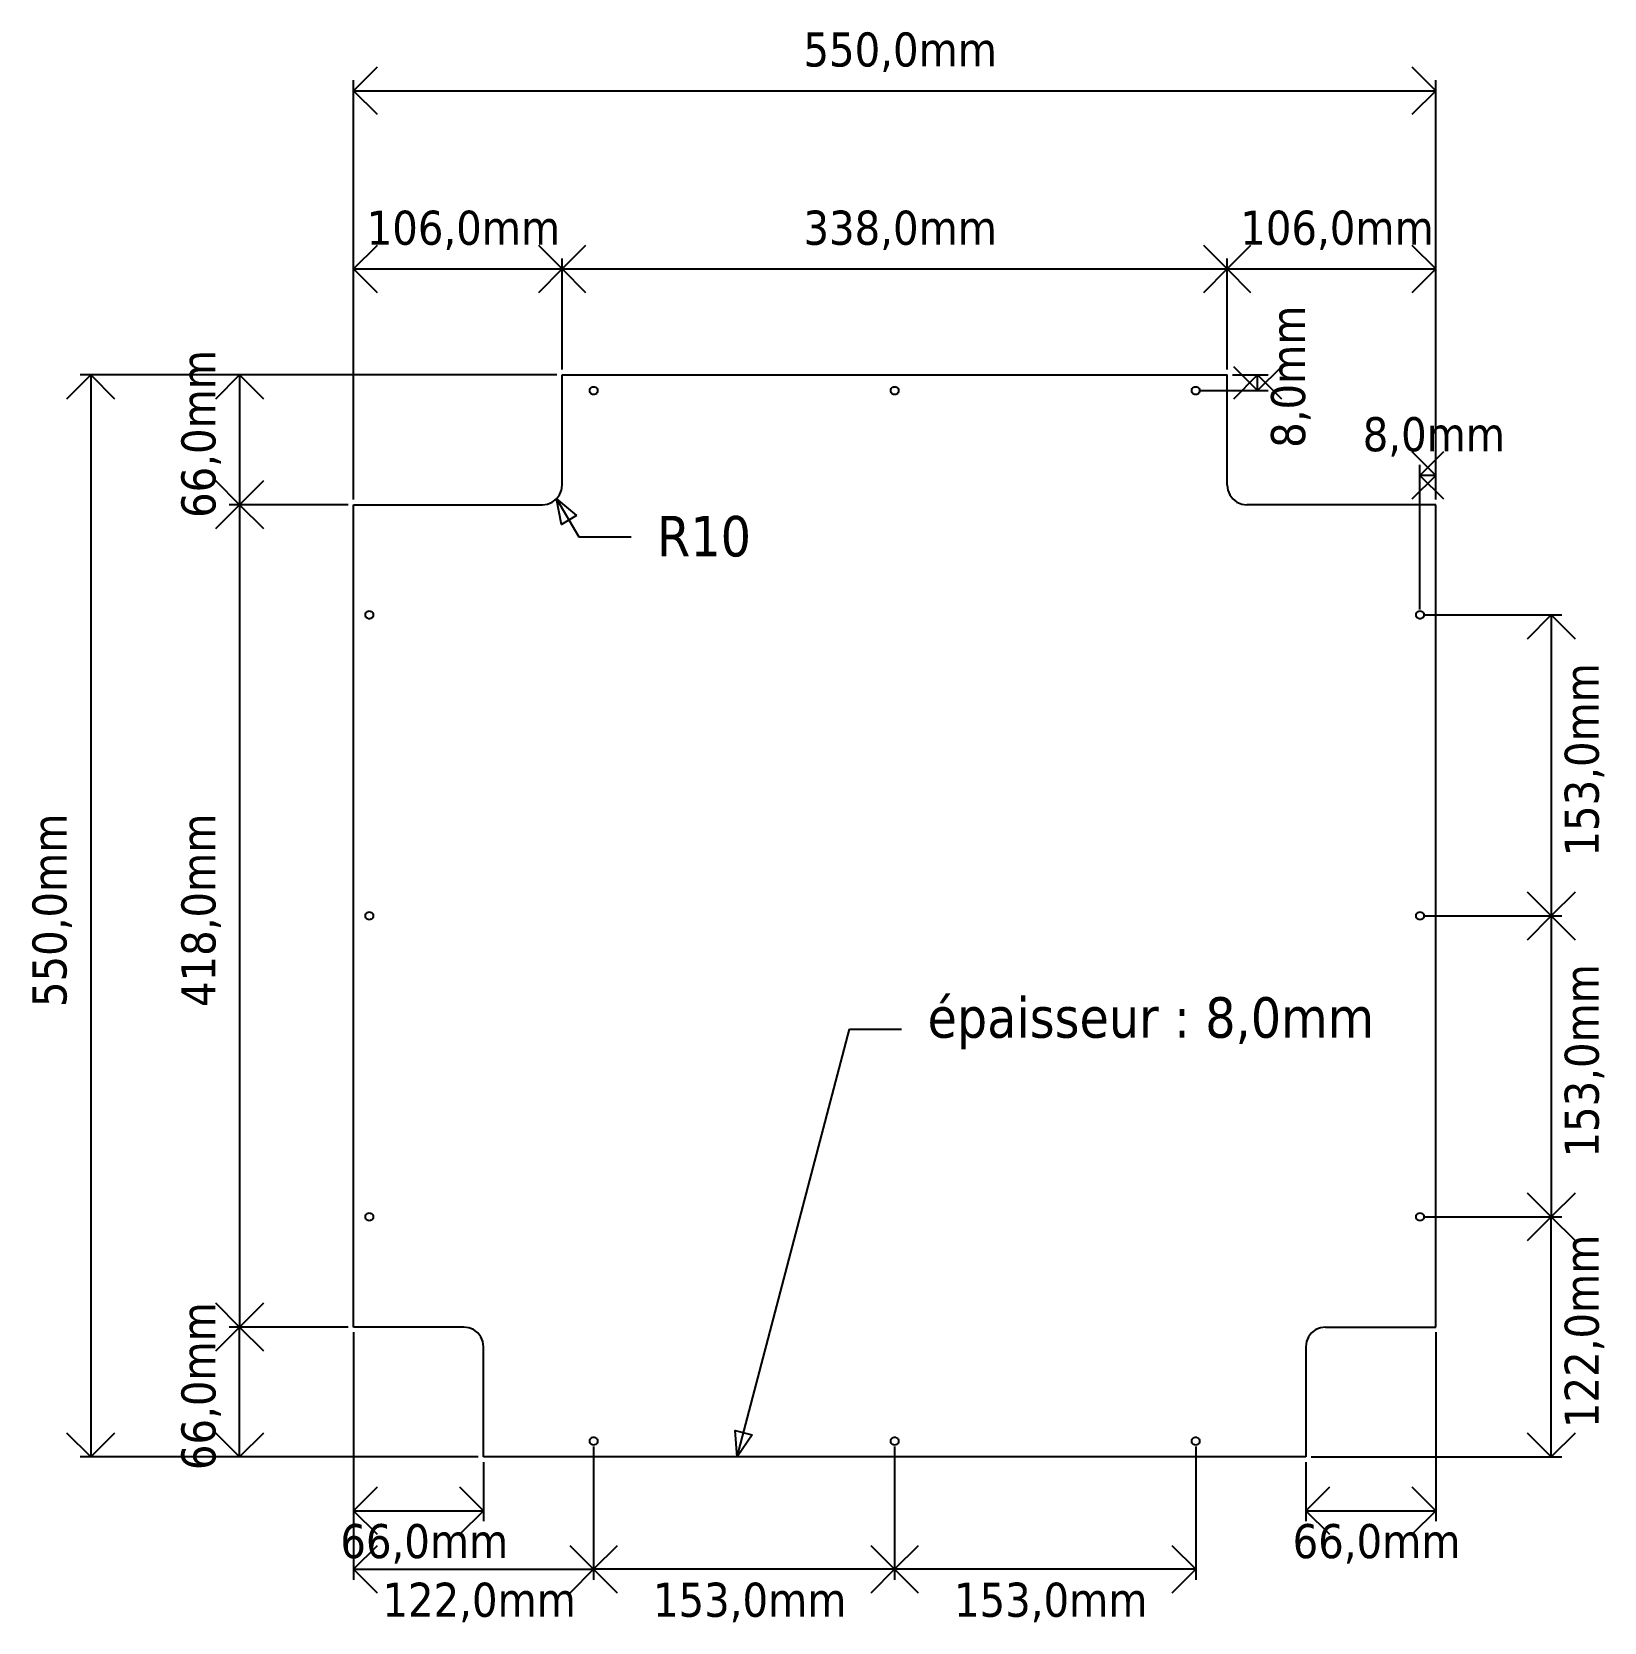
# Model space of a CAD drawing. Extents: x -618 to 182, y -374 to 435.
import ezdxf

# ---------------------------------------------------------------- set-up
doc = ezdxf.new("R2010")
doc.units = 0
doc.header["$MEASUREMENT"] = 0
doc.layers.get('0').update_dxf_attribs({"linetype": 'CONTINUOUS'})
doc.styles.add('TAHOMA', font='Tahoma', dxfattribs={"height": 0.2})

msp = doc.modelspace()

# ---------------------------------------------------------------- linework, layer by layer
at = {"color": 5}
for p, q in [((-454.1, 404.73), (-441.99, 416.84)), ((83.8, 416.84), (95.9, 404.73)), ((-454.1, 196.98), (-454.1, 410.11)), ((-441.99, 392.63), (-454.1, 404.73)), ((-454.1, 404.73), (95.9, 404.73)), ((95.9, 404.73), (83.8, 392.63)), ((95.9, 196.98), (95.9, 410.11)), ((-454.1, 314.14), (-441.99, 326.24)), ((-360.2, 326.24), (-348.1, 314.14)), ((-348.1, 314.14), (-335.99, 326.24)), ((-22.2, 326.24), (-10.1, 314.14)), ((-10.1, 314.14), (2.01, 326.24)), ((83.8, 326.24), (95.9, 314.14)), ((-454.1, 196.98), (-454.1, 319.52)), ((-348.1, 262.98), (-348.1, 319.52)), ((-348.1, 262.98), (-348.1, 319.52)), ((-10.1, 262.98), (-10.1, 319.52)), ((-10.1, 262.98), (-10.1, 319.52)), ((95.9, 196.98), (95.9, 319.52)), ((-441.99, 302.03), (-454.1, 314.14)), ((-454.1, 314.14), (-348.1, 314.14)), ((-348.1, 314.14), (-360.2, 302.03)), ((-335.99, 302.03), (-348.1, 314.14)), ((-348.1, 314.14), (-10.1, 314.14)), ((-10.1, 314.14), (-22.2, 302.03)), ((2.01, 302.03), (-10.1, 314.14)), ((-10.1, 314.14), (95.9, 314.14)), ((95.9, 314.14), (83.8, 302.03)), ((-599.8, 248.18), (-587.7, 260.29)), ((-350.79, 260.29), (-593.08, 260.29)), ((-587.7, 260.29), (-575.6, 248.18)), ((-587.7, 260.29), (-587.7, -289.71)), ((-524.11, 248.18), (-512.01, 260.29)), ((-350.79, 260.29), (-517.39, 260.29)), ((-512.01, 260.29), (-499.9, 248.18)), ((-512.01, 260.29), (-512.01, 194.29)), ((-7.41, 260.29), (10.78, 260.29)), ((5.4, 252.29), (-6.7, 264.39)), ((-6.7, 248.18), (5.4, 260.29)), ((17.5, 264.39), (5.4, 252.29)), ((5.4, 260.29), (17.5, 248.18)), ((5.4, 252.29), (5.4, 260.29)), ((-23.41, 252.29), (10.78, 252.29)), ((83.8, 221.27), (95.9, 209.16)), ((87.9, 209.16), (100.01, 221.27)), ((87.9, 140.98), (87.9, 214.54)), ((95.9, 196.98), (95.9, 214.54)), ((-512.01, 194.29), (-524.11, 206.39)), ((-499.9, 206.39), (-512.01, 194.29)), ((95.9, 209.16), (83.8, 197.06)), ((100.01, 197.06), (87.9, 209.16)), ((95.9, 209.16), (87.9, 209.16)), ((-524.11, 182.19), (-512.01, 194.29)), ((-456.79, 194.29), (-517.39, 194.29)), ((-456.79, 194.29), (-517.39, 194.29)), ((-512.01, 194.29), (-499.9, 182.19)), ((-512.01, 194.29), (-512.01, -223.71)), ((-351.03, 197.22), (-339.56, 177.91)), ((-339.56, 177.91), (-313.08, 177.91)), ((90.59, 138.29), (160.04, 138.29)), ((142.55, 126.19), (154.66, 138.29)), ((154.66, 138.29), (166.76, 126.19)), ((154.66, 138.29), (154.66, -14.71)), ((154.66, -14.71), (142.55, -2.61)), ((166.76, -2.61), (154.66, -14.71)), ((90.59, -14.71), (160.04, -14.71)), ((90.59, -14.71), (160.04, -14.71)), ((142.55, -26.81), (154.66, -14.71)), ((154.66, -14.71), (166.76, -26.81)), ((154.66, -14.71), (154.66, -167.71)), ((-259.06, -289.71), (-202.12, -72.22)), ((-202.12, -72.22), (-175.64, -72.22)), ((154.66, -167.71), (142.55, -155.61)), ((166.76, -155.61), (154.66, -167.71)), ((90.59, -167.71), (160.04, -167.71)), ((90.59, -167.71), (160.04, -167.71)), ((142.55, -179.81), (154.66, -167.71)), ((154.66, -167.71), (166.76, -179.81)), ((154.66, -289.71), (154.66, -167.71)), ((-512.01, -223.71), (-524.11, -211.61)), ((-499.9, -211.61), (-512.01, -223.71)), ((-524.11, -235.82), (-512.01, -223.71)), ((-456.79, -223.71), (-517.39, -223.71)), ((-456.79, -223.71), (-517.39, -223.71)), ((-512.01, -223.71), (-499.9, -235.82)), ((-512.01, -289.71), (-512.01, -223.71)), ((-454.1, -226.4), (-454.1, -352.26)), ((-454.1, -226.4), (-454.1, -322.46)), ((95.9, -226.4), (95.9, -322.46)), ((-587.7, -289.71), (-599.8, -277.61)), ((-575.6, -277.61), (-587.7, -289.71)), ((-512.01, -289.71), (-524.11, -277.61)), ((-499.9, -277.61), (-512.01, -289.71)), ((154.66, -289.71), (142.55, -277.61)), ((166.76, -277.61), (154.66, -289.71)), ((-390.79, -289.71), (-593.08, -289.71)), ((-390.79, -289.71), (-517.39, -289.71)), ((-332.1, -284.4), (-332.1, -352.26)), ((-332.1, -284.4), (-332.1, -352.26)), ((-179.1, -284.4), (-179.1, -352.26)), ((-179.1, -284.4), (-179.1, -352.26)), ((-26.1, -284.4), (-26.1, -352.26)), ((32.59, -289.71), (160.04, -289.71)), ((-388.1, -292.4), (-388.1, -322.46)), ((29.9, -292.4), (29.9, -322.46)), ((-454.1, -317.08), (-441.99, -304.98)), ((-400.2, -304.98), (-388.1, -317.08)), ((29.9, -317.08), (42.01, -304.98)), ((83.8, -304.98), (95.9, -317.08)), ((-441.99, -329.19), (-454.1, -317.08)), ((-454.1, -317.08), (-388.1, -317.08)), ((-388.1, -317.08), (-400.2, -329.19)), ((42.01, -329.19), (29.9, -317.08)), ((29.9, -317.08), (95.9, -317.08)), ((95.9, -317.08), (83.8, -329.19)), ((-454.1, -346.88), (-441.99, -334.78)), ((-344.2, -334.78), (-332.1, -346.88)), ((-332.1, -346.88), (-319.99, -334.78)), ((-191.2, -334.78), (-179.1, -346.88)), ((-179.1, -346.88), (-166.99, -334.78)), ((-38.2, -334.78), (-26.1, -346.88)), ((-441.99, -358.99), (-454.1, -346.88)), ((-454.1, -346.88), (-332.1, -346.88)), ((-332.1, -346.88), (-344.2, -358.99)), ((-319.99, -358.99), (-332.1, -346.88)), ((-179.1, -346.88), (-332.1, -346.88)), ((-179.1, -346.88), (-191.2, -358.99)), ((-166.99, -358.99), (-179.1, -346.88)), ((-26.1, -346.88), (-179.1, -346.88)), ((-26.1, -346.88), (-38.2, -358.99))]:
    msp.add_line(p, q, dxfattribs=at)
for p, q in [((-348.1, 260.29), (-10.1, 260.29)), ((-348.1, 204.29), (-348.1, 260.29)), ((-10.1, 204.29), (-10.1, 260.29)), ((-334.1, 252.29), (-334.03, 252.81)), ((-334.03, 251.77), (-334.1, 252.29)), ((-334.03, 252.81), (-333.83, 253.29)), ((-333.83, 251.29), (-334.03, 251.77)), ((-333.83, 253.29), (-333.51, 253.7)), ((-333.51, 250.87), (-333.83, 251.29)), ((-333.51, 253.7), (-333.1, 254.02)), ((-333.1, 250.56), (-333.51, 250.87)), ((-333.1, 254.02), (-332.62, 254.22)), ((-332.62, 254.22), (-332.1, 254.29)), ((-332.1, 254.29), (-331.58, 254.22)), ((-331.58, 254.22), (-331.1, 254.02)), ((-331.1, 254.02), (-330.68, 253.7)), ((-330.68, 250.87), (-331.1, 250.56)), ((-330.68, 253.7), (-330.37, 253.29)), ((-330.37, 251.29), (-330.68, 250.87)), ((-330.37, 253.29), (-330.17, 252.81)), ((-330.17, 251.77), (-330.37, 251.29)), ((-330.17, 252.81), (-330.1, 252.29)), ((-330.1, 252.29), (-330.17, 251.77)), ((-181.1, 252.29), (-181.03, 252.81)), ((-181.03, 251.77), (-181.1, 252.29)), ((-181.03, 252.81), (-180.83, 253.29)), ((-180.83, 251.29), (-181.03, 251.77)), ((-180.83, 253.29), (-180.51, 253.7)), ((-180.51, 250.87), (-180.83, 251.29)), ((-180.51, 253.7), (-180.1, 254.02)), ((-180.1, 250.56), (-180.51, 250.87)), ((-180.1, 254.02), (-179.62, 254.22)), ((-179.62, 254.22), (-179.1, 254.29)), ((-179.1, 254.29), (-178.58, 254.22)), ((-178.58, 254.22), (-178.1, 254.02)), ((-178.1, 254.02), (-177.68, 253.7)), ((-177.68, 250.87), (-178.1, 250.56)), ((-177.68, 253.7), (-177.37, 253.29)), ((-177.37, 251.29), (-177.68, 250.87)), ((-177.37, 253.29), (-177.17, 252.81)), ((-177.17, 251.77), (-177.37, 251.29)), ((-177.17, 252.81), (-177.1, 252.29)), ((-177.1, 252.29), (-177.17, 251.77)), ((-28.1, 252.29), (-28.03, 252.81)), ((-28.03, 251.77), (-28.1, 252.29)), ((-28.03, 252.81), (-27.83, 253.29)), ((-27.83, 251.29), (-28.03, 251.77)), ((-27.83, 253.29), (-27.51, 253.7)), ((-27.51, 250.87), (-27.83, 251.29)), ((-27.51, 253.7), (-27.1, 254.02)), ((-27.1, 250.56), (-27.51, 250.87)), ((-27.1, 254.02), (-26.62, 254.22)), ((-26.62, 254.22), (-26.1, 254.29)), ((-26.1, 254.29), (-25.58, 254.22)), ((-25.58, 254.22), (-25.1, 254.02)), ((-25.1, 254.02), (-24.68, 253.7)), ((-24.68, 250.87), (-25.1, 250.56)), ((-24.68, 253.7), (-24.37, 253.29)), ((-24.37, 251.29), (-24.68, 250.87)), ((-24.37, 253.29), (-24.17, 252.81)), ((-24.17, 251.77), (-24.37, 251.29)), ((-24.17, 252.81), (-24.1, 252.29)), ((-24.1, 252.29), (-24.17, 251.77)), ((-332.62, 250.36), (-333.1, 250.56)), ((-332.1, 250.29), (-332.62, 250.36)), ((-331.58, 250.36), (-332.1, 250.29)), ((-331.1, 250.56), (-331.58, 250.36)), ((-179.62, 250.36), (-180.1, 250.56)), ((-179.1, 250.29), (-179.62, 250.36)), ((-178.58, 250.36), (-179.1, 250.29)), ((-178.1, 250.56), (-178.58, 250.36)), ((-26.62, 250.36), (-27.1, 250.56)), ((-26.1, 250.29), (-26.62, 250.36)), ((-25.58, 250.36), (-26.1, 250.29)), ((-25.1, 250.56), (-25.58, 250.36)), ((-348.44, 201.7), (-348.1, 204.29)), ((-10.1, 204.29), (-9.76, 201.7)), ((-454.1, 194.29), (-358.1, 194.29)), ((-454.1, -223.71), (-454.1, 194.29)), ((-358.1, 194.29), (-355.51, 194.63)), ((-355.51, 194.63), (-353.1, 195.63)), ((-353.1, 195.63), (-351.03, 197.22)), ((-351.03, 197.22), (-349.44, 199.29)), ((-349.44, 199.29), (-348.44, 201.7)), ((-9.76, 201.7), (-8.76, 199.29)), ((-8.76, 199.29), (-7.17, 197.22)), ((-7.17, 197.22), (-5.1, 195.63)), ((-5.1, 195.63), (-2.69, 194.63)), ((-2.69, 194.63), (-0.1, 194.29)), ((95.9, 194.29), (-0.1, 194.29)), ((95.9, -223.71), (95.9, 194.29)), ((-448.1, 138.29), (-448.03, 138.81)), ((-448.03, 137.77), (-448.1, 138.29)), ((-448.03, 138.81), (-447.83, 139.29)), ((-447.83, 137.29), (-448.03, 137.77)), ((-447.83, 139.29), (-447.51, 139.7)), ((-447.51, 139.7), (-447.1, 140.02)), ((-447.1, 140.02), (-446.62, 140.22)), ((-446.62, 140.22), (-446.1, 140.29)), ((-446.1, 140.29), (-445.58, 140.22)), ((-445.58, 140.22), (-445.1, 140.02)), ((-445.1, 140.02), (-444.68, 139.7)), ((-444.68, 139.7), (-444.37, 139.29)), ((-444.37, 139.29), (-444.17, 138.81)), ((-444.17, 137.77), (-444.37, 137.29)), ((-444.17, 138.81), (-444.1, 138.29)), ((-444.1, 138.29), (-444.17, 137.77)), ((85.9, 138.29), (85.97, 138.81)), ((85.97, 137.77), (85.9, 138.29)), ((85.97, 138.81), (86.17, 139.29)), ((86.17, 137.29), (85.97, 137.77)), ((86.17, 139.29), (86.49, 139.7)), ((86.49, 139.7), (86.9, 140.02)), ((86.9, 140.02), (87.38, 140.22)), ((87.38, 140.22), (87.9, 140.29)), ((87.9, 140.29), (88.42, 140.22)), ((88.42, 140.22), (88.9, 140.02)), ((88.9, 140.02), (89.32, 139.7)), ((89.32, 139.7), (89.63, 139.29)), ((89.63, 139.29), (89.83, 138.81)), ((89.83, 137.77), (89.63, 137.29)), ((89.83, 138.81), (89.9, 138.29)), ((89.9, 138.29), (89.83, 137.77)), ((-447.51, 136.87), (-447.83, 137.29)), ((-447.1, 136.56), (-447.51, 136.87)), ((-446.62, 136.36), (-447.1, 136.56)), ((-446.1, 136.29), (-446.62, 136.36)), ((-445.58, 136.36), (-446.1, 136.29)), ((-445.1, 136.56), (-445.58, 136.36)), ((-444.68, 136.87), (-445.1, 136.56)), ((-444.37, 137.29), (-444.68, 136.87)), ((86.49, 136.87), (86.17, 137.29)), ((86.9, 136.56), (86.49, 136.87)), ((87.38, 136.36), (86.9, 136.56)), ((87.9, 136.29), (87.38, 136.36)), ((88.42, 136.36), (87.9, 136.29)), ((88.9, 136.56), (88.42, 136.36)), ((89.32, 136.87), (88.9, 136.56)), ((89.63, 137.29), (89.32, 136.87)), ((-448.1, -14.71), (-448.03, -14.19)), ((-448.03, -15.23), (-448.1, -14.71)), ((-448.03, -14.19), (-447.83, -13.71)), ((-447.83, -15.71), (-448.03, -15.23)), ((-447.83, -13.71), (-447.51, -13.3)), ((-447.51, -16.13), (-447.83, -15.71)), ((-447.51, -13.3), (-447.1, -12.98)), ((-447.1, -16.44), (-447.51, -16.13)), ((-447.1, -12.98), (-446.62, -12.78)), ((-446.62, -12.78), (-446.1, -12.71)), ((-446.1, -12.71), (-445.58, -12.78)), ((-445.58, -12.78), (-445.1, -12.98)), ((-445.1, -12.98), (-444.68, -13.3)), ((-444.68, -16.13), (-445.1, -16.44)), ((-444.68, -13.3), (-444.37, -13.71)), ((-444.37, -15.71), (-444.68, -16.13)), ((-444.37, -13.71), (-444.17, -14.19)), ((-444.17, -15.23), (-444.37, -15.71)), ((-444.17, -14.19), (-444.1, -14.71)), ((-444.1, -14.71), (-444.17, -15.23)), ((85.9, -14.71), (85.97, -14.19)), ((85.97, -15.23), (85.9, -14.71)), ((85.97, -14.19), (86.17, -13.71)), ((86.17, -15.71), (85.97, -15.23)), ((86.17, -13.71), (86.49, -13.3)), ((86.49, -16.13), (86.17, -15.71)), ((86.49, -13.3), (86.9, -12.98)), ((86.9, -16.44), (86.49, -16.13)), ((86.9, -12.98), (87.38, -12.78)), ((87.38, -12.78), (87.9, -12.71)), ((87.9, -12.71), (88.42, -12.78)), ((88.42, -12.78), (88.9, -12.98)), ((88.9, -12.98), (89.32, -13.3)), ((89.32, -16.13), (88.9, -16.44)), ((89.32, -13.3), (89.63, -13.71)), ((89.63, -15.71), (89.32, -16.13)), ((89.63, -13.71), (89.83, -14.19)), ((89.83, -15.23), (89.63, -15.71)), ((89.83, -14.19), (89.9, -14.71)), ((89.9, -14.71), (89.83, -15.23)), ((-446.62, -16.64), (-447.1, -16.44)), ((-446.1, -16.71), (-446.62, -16.64)), ((-445.58, -16.64), (-446.1, -16.71)), ((-445.1, -16.44), (-445.58, -16.64)), ((87.38, -16.64), (86.9, -16.44)), ((87.9, -16.71), (87.38, -16.64)), ((88.42, -16.64), (87.9, -16.71)), ((88.9, -16.44), (88.42, -16.64)), ((-448.1, -167.71), (-448.03, -167.19)), ((-448.03, -168.23), (-448.1, -167.71)), ((-448.03, -167.19), (-447.83, -166.71)), ((-447.83, -168.71), (-448.03, -168.23)), ((-447.83, -166.71), (-447.51, -166.3)), ((-447.51, -169.13), (-447.83, -168.71)), ((-447.51, -166.3), (-447.1, -165.98)), ((-447.1, -169.44), (-447.51, -169.13)), ((-447.1, -165.98), (-446.62, -165.78)), ((-446.62, -169.64), (-447.1, -169.44)), ((-446.62, -165.78), (-446.1, -165.71)), ((-446.1, -169.71), (-446.62, -169.64)), ((-446.1, -165.71), (-445.58, -165.78)), ((-445.58, -169.64), (-446.1, -169.71)), ((-445.58, -165.78), (-445.1, -165.98)), ((-445.1, -169.44), (-445.58, -169.64)), ((-445.1, -165.98), (-444.68, -166.3)), ((-444.68, -169.13), (-445.1, -169.44)), ((-444.68, -166.3), (-444.37, -166.71)), ((-444.37, -168.71), (-444.68, -169.13)), ((-444.37, -166.71), (-444.17, -167.19)), ((-444.17, -168.23), (-444.37, -168.71)), ((-444.17, -167.19), (-444.1, -167.71)), ((-444.1, -167.71), (-444.17, -168.23)), ((85.9, -167.71), (85.97, -167.19)), ((85.97, -168.23), (85.9, -167.71)), ((85.97, -167.19), (86.17, -166.71)), ((86.17, -168.71), (85.97, -168.23)), ((86.17, -166.71), (86.49, -166.3)), ((86.49, -169.13), (86.17, -168.71)), ((86.49, -166.3), (86.9, -165.98)), ((86.9, -169.44), (86.49, -169.13)), ((86.9, -165.98), (87.38, -165.78)), ((87.38, -169.64), (86.9, -169.44)), ((87.38, -165.78), (87.9, -165.71)), ((87.9, -169.71), (87.38, -169.64)), ((87.9, -165.71), (88.42, -165.78)), ((88.42, -169.64), (87.9, -169.71)), ((88.42, -165.78), (88.9, -165.98)), ((88.9, -169.44), (88.42, -169.64)), ((88.9, -165.98), (89.32, -166.3)), ((89.32, -169.13), (88.9, -169.44)), ((89.32, -166.3), (89.63, -166.71)), ((89.63, -168.71), (89.32, -169.13)), ((89.63, -166.71), (89.83, -167.19)), ((89.83, -168.23), (89.63, -168.71)), ((89.83, -167.19), (89.9, -167.71)), ((89.9, -167.71), (89.83, -168.23)), ((-398.1, -223.71), (-454.1, -223.71)), ((-395.51, -224.05), (-398.1, -223.71)), ((-393.1, -225.05), (-395.51, -224.05)), ((-391.03, -226.64), (-393.1, -225.05)), ((34.9, -225.05), (32.83, -226.64)), ((37.31, -224.05), (34.9, -225.05)), ((39.9, -223.71), (37.31, -224.05)), ((39.9, -223.71), (95.9, -223.71)), ((-389.44, -228.71), (-391.03, -226.64)), ((-388.44, -231.12), (-389.44, -228.71)), ((-388.1, -233.71), (-388.44, -231.12)), ((-388.1, -289.71), (-388.1, -233.71)), ((30.24, -231.12), (29.9, -233.71)), ((29.9, -233.71), (29.9, -289.71)), ((31.24, -228.71), (30.24, -231.12)), ((32.83, -226.64), (31.24, -228.71)), ((-334.1, -281.71), (-334.03, -281.19)), ((-334.03, -282.23), (-334.1, -281.71)), ((-334.03, -281.19), (-333.83, -280.71)), ((-333.83, -282.71), (-334.03, -282.23)), ((-333.83, -280.71), (-333.51, -280.3)), ((-333.51, -283.13), (-333.83, -282.71)), ((-333.51, -280.3), (-333.1, -279.98)), ((-333.1, -279.98), (-332.62, -279.78)), ((-332.62, -279.78), (-332.1, -279.71)), ((-332.1, -279.71), (-331.58, -279.78)), ((-331.58, -279.78), (-331.1, -279.98)), ((-331.1, -279.98), (-330.68, -280.3)), ((-330.68, -280.3), (-330.37, -280.71)), ((-330.37, -282.71), (-330.68, -283.13)), ((-330.37, -280.71), (-330.17, -281.19)), ((-330.17, -282.23), (-330.37, -282.71)), ((-330.17, -281.19), (-330.1, -281.71)), ((-330.1, -281.71), (-330.17, -282.23)), ((-181.1, -281.71), (-181.03, -281.19)), ((-181.03, -282.23), (-181.1, -281.71)), ((-181.03, -281.19), (-180.83, -280.71)), ((-180.83, -282.71), (-181.03, -282.23)), ((-180.83, -280.71), (-180.51, -280.3)), ((-180.51, -283.13), (-180.83, -282.71)), ((-180.51, -280.3), (-180.1, -279.98)), ((-180.1, -279.98), (-179.62, -279.78)), ((-179.62, -279.78), (-179.1, -279.71)), ((-179.1, -279.71), (-178.58, -279.78)), ((-178.58, -279.78), (-178.1, -279.98)), ((-178.1, -279.98), (-177.68, -280.3)), ((-177.68, -280.3), (-177.37, -280.71)), ((-177.37, -282.71), (-177.68, -283.13)), ((-177.37, -280.71), (-177.17, -281.19)), ((-177.17, -282.23), (-177.37, -282.71)), ((-177.17, -281.19), (-177.1, -281.71)), ((-177.1, -281.71), (-177.17, -282.23)), ((-28.1, -281.71), (-28.03, -281.19)), ((-28.03, -282.23), (-28.1, -281.71)), ((-28.03, -281.19), (-27.83, -280.71)), ((-27.83, -282.71), (-28.03, -282.23)), ((-27.83, -280.71), (-27.51, -280.3)), ((-27.51, -283.13), (-27.83, -282.71)), ((-27.51, -280.3), (-27.1, -279.98)), ((-27.1, -279.98), (-26.62, -279.78)), ((-26.62, -279.78), (-26.1, -279.71)), ((-26.1, -279.71), (-25.58, -279.78)), ((-25.58, -279.78), (-25.1, -279.98)), ((-25.1, -279.98), (-24.68, -280.3)), ((-24.68, -280.3), (-24.37, -280.71)), ((-24.37, -282.71), (-24.68, -283.13)), ((-24.37, -280.71), (-24.17, -281.19)), ((-24.17, -282.23), (-24.37, -282.71)), ((-24.17, -281.19), (-24.1, -281.71)), ((-24.1, -281.71), (-24.17, -282.23)), ((29.9, -289.71), (-388.1, -289.71)), ((-333.1, -283.44), (-333.51, -283.13)), ((-332.62, -283.64), (-333.1, -283.44)), ((-332.1, -283.71), (-332.62, -283.64)), ((-331.58, -283.64), (-332.1, -283.71)), ((-331.1, -283.44), (-331.58, -283.64)), ((-330.68, -283.13), (-331.1, -283.44)), ((-180.1, -283.44), (-180.51, -283.13)), ((-179.62, -283.64), (-180.1, -283.44)), ((-179.1, -283.71), (-179.62, -283.64)), ((-178.58, -283.64), (-179.1, -283.71)), ((-178.1, -283.44), (-178.58, -283.64)), ((-177.68, -283.13), (-178.1, -283.44)), ((-27.1, -283.44), (-27.51, -283.13)), ((-26.62, -283.64), (-27.1, -283.44)), ((-26.1, -283.71), (-26.62, -283.64)), ((-25.58, -283.64), (-26.1, -283.71)), ((-25.1, -283.44), (-25.58, -283.64)), ((-24.68, -283.13), (-25.1, -283.44))]:
    msp.add_line(p, q)

# ---------------------------------------------------------------- texts
at = {"color": 5, "attachment_point": 7, "style": 'TAHOMA'}
for s, insert, char_height in [('550,0mm', (-225.44, 414.28), 17.325), ('106,0mm', (-447.44, 323.68), 17.325), ('338,0mm', (-225.44, 323.68), 17.325), ('106,0mm', (-3.44, 323.68), 17.325), ('8,0mm', (58.8, 218.71), 17.325), ('R10', (-299.84, 167.62), 20.574), ('épaisseur : 8,0mm', (-162.4, -82.5), 20.5736), ('66,0mm', (-460.82, -343.95), 17.325), ('66,0mm', (23.18, -343.95), 17.325), ('122,0mm', (-439.44, -373.75), 17.325), ('153,0mm', (-301.94, -373.75), 17.325), ('153,0mm', (-148.94, -373.75), 17.325)]:
    msp.add_mtext(s, dxfattribs=dict(at, insert=insert, char_height=char_height))
at = {"color": 5, "char_height": 17.325, "attachment_point": 7, "rotation": 90, "style": 'TAHOMA'}
for s, insert in [('8,0mm', (32.27, 223.19)), ('66,0mm', (-521.55, 187.57)), ('153,0mm', (181.53, 15.45)), ('550,0mm', (-597.24, -61.06)), ('418,0mm', (-521.55, -61.06)), ('153,0mm', (181.53, -137.55)), ('122,0mm', (181.53, -275.06)), ('66,0mm', (-521.55, -296.43))]:
    msp.add_mtext(s, dxfattribs=dict(at, insert=insert))

# ---------------------------------------------------------------- meshes
at = {"color": 5}
mesh = msp.add_polyface(dxfattribs=at)
corners = [(-340.88, 188.77), (-348.47, 184.26), (-351.03, 197.22)]
mesh.append_faces([[corners[k] for k in face] for face in [(0, 1, 2)]], dxfattribs={"color": 5})
mesh = msp.add_polyface(dxfattribs=at)
corners = [(-251.58, -278.57), (-259.06, -289.71), (-260.12, -276.33)]
mesh.append_faces([[corners[k] for k in face] for face in [(0, 1, 2)]], dxfattribs={"color": 5})

doc.saveas('drawing.dxf')
